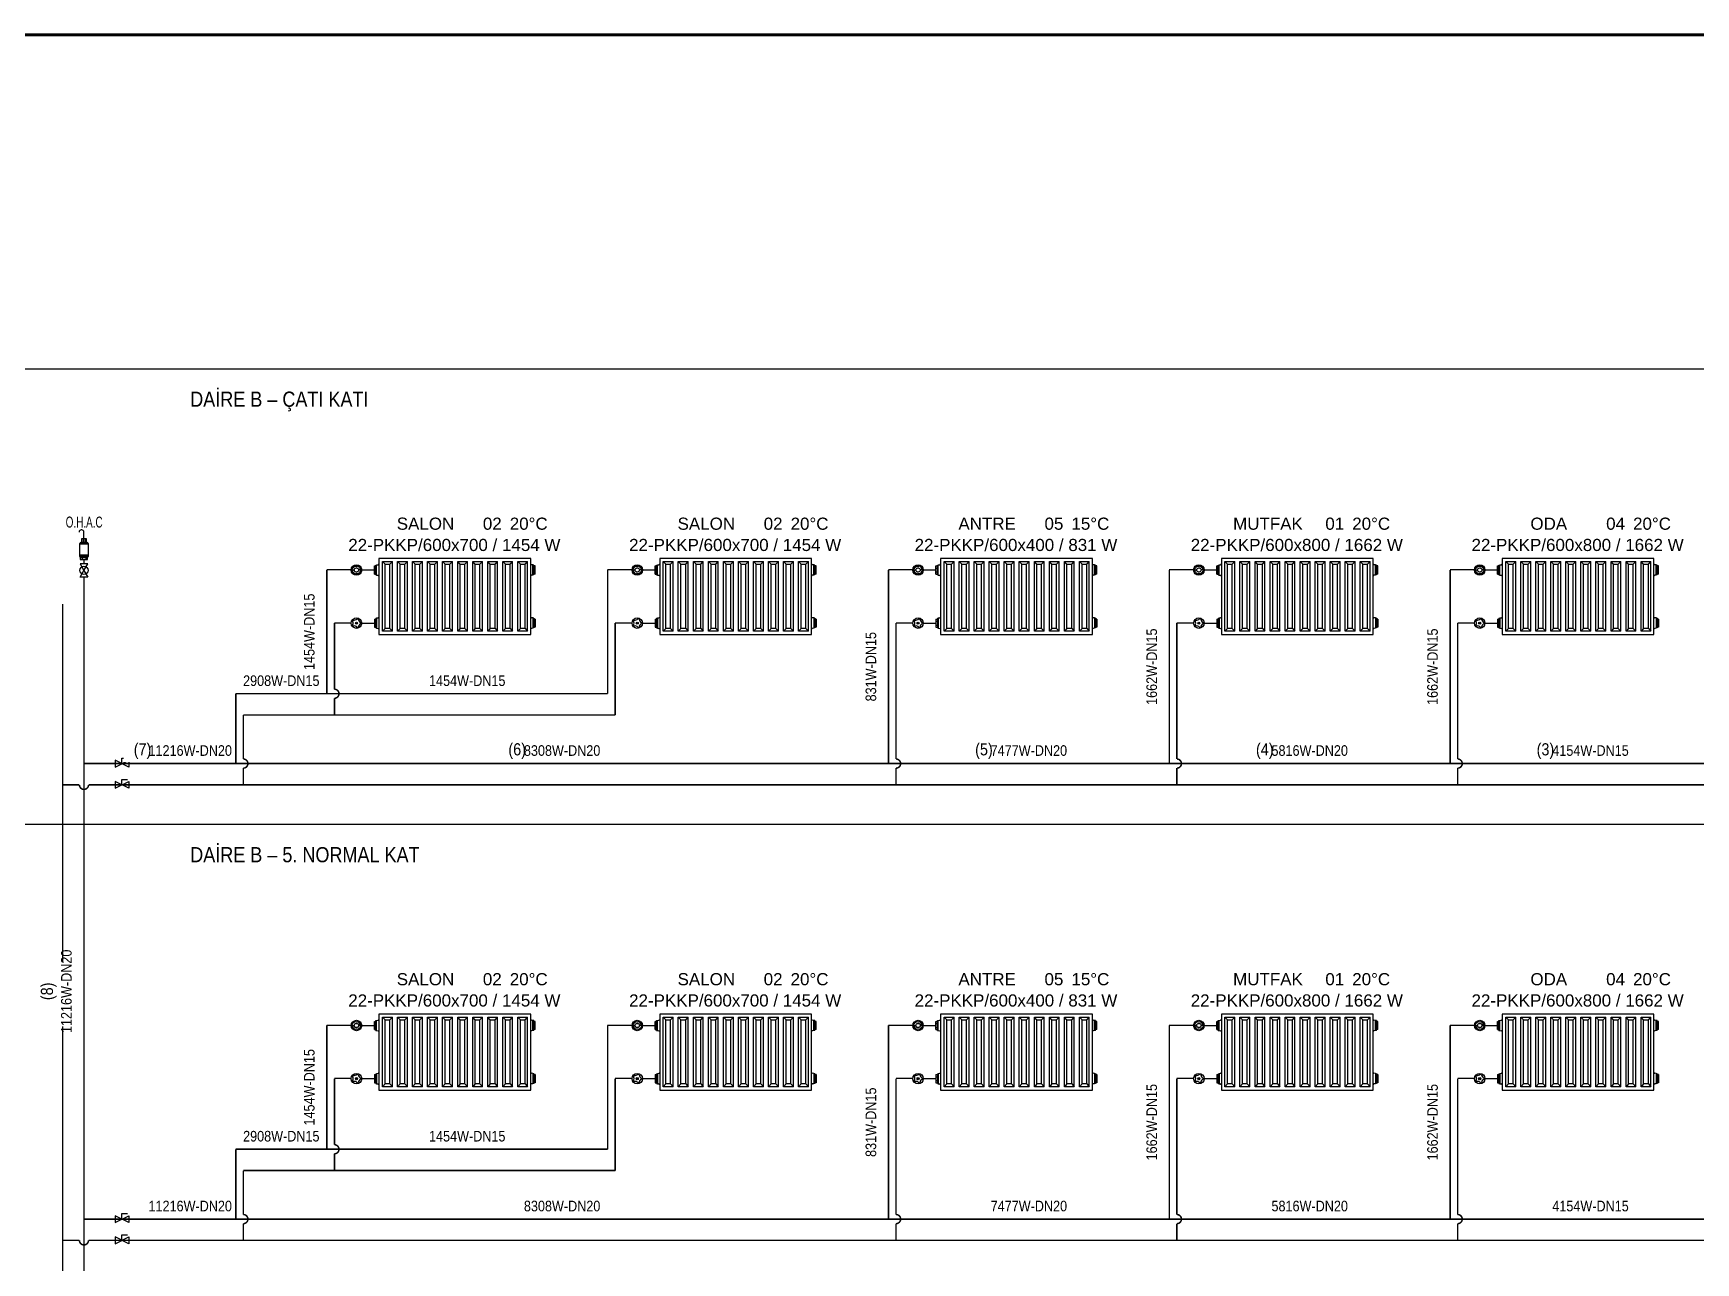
# Model space of a CAD drawing. Header units: centimetres. Extents: x -61 to 10101, y -10257 to 1521.
# Drawn here: x 3267 to 4362, y -2389 to -1579 of the extents above; entities that cross this region are included whole.
import ezdxf
from ezdxf.enums import TextEntityAlignment as Align

# ---------------------------------------------------------------- set-up
doc = ezdxf.new("R2010")
doc.units = ezdxf.units.CM
doc.linetypes.add('DASHED', pattern=[1.524, 1.27, -0.254])
doc.linetypes.add('ISITMA DONUS HATTI', pattern=[1.66, 1.57, -0.02, -0.07])
for name, color, linetype in [('MTY-ISITMA-DONUS-BORU', 30, 'ISITMA DONUS HATTI'), ('MTY-ISITMA-GIDIS-BORU', 10, 'Continuous'), ('MTY-RADYATÖR', 2, 'Continuous'), ('MTY-VANA', 1, 'Continuous'), ('ROTAS-ISITMA-CAP', 41, 'Continuous'), ('ROTAS-ISITMA-DONUS', 30, 'DASHED'), ('ROTAS-ISITMA-GIDIS', 10, 'Continuous'), ('ROTAS-KAT-BANDI', 8, 'Continuous'), ('ROTAS-KRITIK', 1, 'Continuous'), ('ROTAS-MASKE', 7, 'Continuous'), ('ROTAS-PAFTA', 7, 'Continuous'), ('ROTAS-RADYATOR', 2, 'Continuous'), ('ROTAS-VANA', 1, 'Continuous'), ('ROTAS-YAZI', 7, 'Continuous')]:
    doc.layers.add(name, color=color, linetype=linetype)
doc.styles.add('MTYCAPLT', font='arial.ttf', dxfattribs={"width": 0.65, "height": 1})
doc.styles.add('ROTAS', font='arial.ttf')

# ---------------------------------------------------------------- blocks, each defined once
blk = doc.blocks.new('MTY-RADYATOR KOLON')
at = {"layer": 'MTY-ISITMA-DONUS-BORU'}
for p, q in [((11, 22.5), (0, 22.5)), ((17.9, 22.5), (26.3, 22.5))]:
    blk.add_line(p, q, dxfattribs=at)
at = {"layer": 'MTY-ISITMA-GIDIS-BORU'}
for p, q in [((11, 57.5), (-5, 57.5)), ((17.9, 57.5), (26.3, 57.5))]:
    blk.add_line(p, q, dxfattribs=at)
at = {"layer": 'MTY-RADYATÖR', "color": 15}
for p, q in [((11.7, 57.5), (12.5, 57.5)), ((12.3, 58.4), (11.9, 58.5)), ((12.3, 56.6), (11.9, 56.5)), ((12.8, 59.1), (12.5, 59.4)), ((12.8, 55.9), (12.5, 55.6)), ((13.4, 60), (13.6, 59.6)), ((13.4, 55), (13.6, 55.4)), ((14.5, 60.2), (14.5, 59.4)), ((14.5, 54.8), (14.5, 55.6)), ((15.5, 60), (15.3, 59.6)), ((15.5, 55), (15.3, 55.4)), ((16.1, 59.1), (16.4, 59.4)), ((16.1, 55.9), (16.4, 55.6)), ((17.2, 57.5), (16.4, 57.5)), ((16.6, 58.4), (17, 58.5)), ((16.6, 56.6), (17, 56.5)), ((26.3, 60.2), (27.2, 60.2)), ((26.3, 58.8), (26.3, 60.2)), ((26.3, 58.8), (27.2, 58.8)), ((26.3, 56.2), (26.3, 58.8)), ((26.3, 56.2), (27.2, 56.2)), ((26.3, 54.8), (26.3, 56.2)), ((26.3, 54.8), (27.2, 54.8)), ((27.2, 60.2), (27.2, 60.7)), ((27.2, 60.7), (27.8, 60.7)), ((27.2, 58.8), (27.2, 60.2)), ((27.2, 56.2), (27.2, 58.8)), ((27.2, 54.8), (27.2, 56.2)), ((27.2, 54.3), (27.2, 54.8)), ((27.8, 60.9), (28.8, 61)), ((27.8, 60.7), (27.8, 60.9)), ((27.8, 54.3), (27.8, 60.7)), ((31.6, 17.2), (31.6, 63)), ((31.6, 63), (38.2, 63)), ((33.4, 61.3), (31.6, 63)), ((33.4, 19), (33.4, 61.3)), ((33.4, 61.3), (36.5, 61.3)), ((36.5, 61.3), (38.2, 63)), ((36.5, 19), (36.5, 61.3)), ((38.2, 17.2), (38.2, 63)), ((41.5, 17.2), (41.5, 63)), ((43.3, 61.3), (41.5, 63)), ((41.5, 63), (48.1, 63)), ((43.3, 19), (43.3, 61.3)), ((43.3, 61.3), (46.4, 61.3)), ((46.4, 61.3), (48.1, 63)), ((46.4, 19), (46.4, 61.3)), ((48.1, 17.2), (48.1, 63)), ((51.5, 17.2), (51.5, 63)), ((53.2, 61.3), (51.5, 63)), ((51.5, 63), (58, 63)), ((53.2, 19), (53.2, 61.3)), ((53.2, 61.3), (56.3, 61.3)), ((56.3, 61.3), (58, 63)), ((56.3, 19), (56.3, 61.3)), ((58, 17.2), (58, 63)), ((61.4, 17.2), (61.4, 63)), ((61.4, 63), (67.9, 63)), ((63.1, 61.3), (61.4, 63)), ((63.1, 19), (63.1, 61.3)), ((63.1, 61.3), (66.2, 61.3)), ((66.2, 61.3), (67.9, 63)), ((66.2, 19), (66.2, 61.3)), ((67.9, 17.2), (67.9, 63)), ((71.3, 17.2), (71.3, 63)), ((71.3, 63), (77.8, 63)), ((73, 61.3), (71.3, 63)), ((73, 19), (73, 61.3)), ((73, 61.3), (76.1, 61.3)), ((76.1, 61.3), (77.8, 63)), ((76.1, 19), (76.1, 61.3)), ((77.8, 17.2), (77.8, 63)), ((81.2, 17.2), (81.2, 63)), ((81.2, 63), (87.7, 63)), ((82.9, 61.3), (81.2, 63)), ((82.9, 19), (82.9, 61.3)), ((82.9, 61.3), (86, 61.3)), ((86, 61.3), (87.7, 63)), ((86, 19), (86, 61.3)), ((87.7, 17.2), (87.7, 63)), ((91.1, 17.2), (91.1, 63)), ((91.1, 63), (97.6, 63)), ((92.8, 61.3), (91.1, 63)), ((92.8, 19), (92.8, 61.3)), ((92.8, 61.3), (95.9, 61.3)), ((95.9, 61.3), (97.6, 63)), ((95.9, 19), (95.9, 61.3)), ((97.6, 17.2), (97.6, 63)), ((101, 17.2), (101, 63)), ((101, 63), (107.5, 63)), ((102.7, 61.3), (101, 63)), ((102.7, 19), (102.7, 61.3)), ((102.7, 61.3), (105.8, 61.3)), ((105.8, 61.3), (107.5, 63)), ((105.8, 19), (105.8, 61.3)), ((107.5, 17.2), (107.5, 63)), ((110.9, 17.2), (110.9, 63)), ((110.9, 63), (117.4, 63)), ((112.6, 61.3), (110.9, 63)), ((112.6, 19), (112.6, 61.3)), ((112.6, 61.3), (115.7, 61.3)), ((115.7, 61.3), (117.4, 63)), ((115.7, 19), (115.7, 61.3)), ((117.4, 17.2), (117.4, 63)), ((120.8, 17.2), (120.8, 63)), ((120.8, 63), (127.3, 63)), ((122.5, 61.3), (120.8, 63)), ((122.5, 19), (122.5, 61.3)), ((122.5, 61.3), (125.6, 61.3)), ((125.6, 61.3), (127.3, 63)), ((125.6, 19), (125.6, 61.3)), ((127.3, 17.2), (127.3, 63)), ((130.8, 60.9), (129.8, 61)), ((130.8, 60.7), (130.8, 60.9)), ((130.8, 54.3), (130.8, 60.7)), ((131.4, 60.7), (130.8, 60.7)), ((131.4, 60.2), (131.4, 60.7)), ((132.3, 60.2), (131.4, 60.2)), ((131.4, 58.8), (131.4, 60.2)), ((132.3, 58.8), (131.4, 58.8)), ((131.4, 56.2), (131.4, 58.8)), ((132.3, 56.2), (131.4, 56.2)), ((131.4, 54.8), (131.4, 56.2)), ((132.3, 54.8), (131.4, 54.8)), ((131.4, 54.3), (131.4, 54.8)), ((132.3, 58.8), (132.3, 60.2)), ((132.3, 56.2), (132.3, 58.8)), ((132.3, 54.8), (132.3, 56.2)), ((27.2, 54.3), (27.8, 54.3)), ((27.8, 54.1), (27.8, 54.3)), ((27.8, 54.1), (28.8, 54)), ((130.8, 54.1), (129.8, 54)), ((131.4, 54.3), (130.8, 54.3)), ((130.8, 54.1), (130.8, 54.3)), ((15.2, 22.5), (13.8, 22.5)), ((26.3, 25.2), (27.2, 25.2)), ((26.3, 25.2), (26.3, 23.8)), ((26.3, 23.8), (27.2, 23.8)), ((26.3, 23.8), (26.3, 21.2)), ((27.2, 25.7), (27.8, 25.7)), ((27.2, 25.7), (27.2, 25.2)), ((27.2, 25.2), (27.2, 23.8)), ((27.2, 23.8), (27.2, 21.2)), ((27.8, 25.9), (28.8, 26)), ((27.8, 25.9), (27.8, 25.7)), ((27.8, 25.7), (27.8, 19.3)), ((130.8, 25.9), (129.8, 26)), ((130.8, 25.9), (130.8, 25.7)), ((130.8, 25.7), (130.8, 19.3)), ((131.4, 25.7), (130.8, 25.7)), ((131.4, 25.7), (131.4, 25.2)), ((132.3, 25.2), (131.4, 25.2)), ((131.4, 25.2), (131.4, 23.8)), ((132.3, 23.8), (131.4, 23.8)), ((131.4, 23.8), (131.4, 21.2)), ((132.3, 25.2), (132.3, 23.8)), ((132.3, 23.8), (132.3, 21.2)), ((26.3, 21.2), (27.2, 21.2)), ((26.3, 21.2), (26.3, 19.8)), ((26.3, 19.8), (27.2, 19.8)), ((27.2, 21.2), (27.2, 19.8)), ((27.2, 19.8), (27.2, 19.3)), ((27.2, 19.3), (27.8, 19.3)), ((27.8, 19.3), (27.8, 19.1)), ((27.8, 19.1), (28.8, 19)), ((33.4, 19), (31.6, 17.2)), ((38.2, 17.2), (31.6, 17.2)), ((36.5, 19), (33.4, 19)), ((36.5, 19), (38.2, 17.2)), ((43.3, 19), (41.5, 17.2)), ((48.1, 17.2), (41.5, 17.2)), ((46.4, 19), (43.3, 19)), ((46.4, 19), (48.1, 17.2)), ((53.2, 19), (51.5, 17.2)), ((58, 17.2), (51.5, 17.2)), ((56.3, 19), (53.2, 19)), ((56.3, 19), (58, 17.2)), ((63.1, 19), (61.4, 17.2)), ((67.9, 17.2), (61.4, 17.2)), ((66.2, 19), (63.1, 19)), ((66.2, 19), (67.9, 17.2)), ((73, 19), (71.3, 17.2)), ((77.8, 17.2), (71.3, 17.2)), ((76.1, 19), (73, 19)), ((76.1, 19), (77.8, 17.2)), ((82.9, 19), (81.2, 17.2)), ((87.7, 17.2), (81.2, 17.2)), ((86, 19), (82.9, 19)), ((86, 19), (87.7, 17.2)), ((92.8, 19), (91.1, 17.2)), ((97.6, 17.2), (91.1, 17.2)), ((95.9, 19), (92.8, 19)), ((95.9, 19), (97.6, 17.2)), ((102.7, 19), (101, 17.2)), ((107.5, 17.2), (101, 17.2)), ((105.8, 19), (102.7, 19)), ((105.8, 19), (107.5, 17.2)), ((112.6, 19), (110.9, 17.2)), ((117.4, 17.2), (110.9, 17.2)), ((115.7, 19), (112.6, 19)), ((115.7, 19), (117.4, 17.2)), ((122.5, 19), (120.8, 17.2)), ((127.3, 17.2), (120.8, 17.2)), ((125.6, 19), (122.5, 19)), ((125.6, 19), (127.3, 17.2)), ((130.8, 19.1), (129.8, 19)), ((130.8, 19.3), (130.8, 19.1)), ((131.4, 19.3), (130.8, 19.3)), ((132.3, 21.2), (131.4, 21.2)), ((131.4, 21.2), (131.4, 19.8)), ((132.3, 19.8), (131.4, 19.8)), ((131.4, 19.8), (131.4, 19.3)), ((132.3, 21.2), (132.3, 19.8))]:
    blk.add_line(p, q, dxfattribs=at)
blk.add_lwpolyline([(129.3, 65), (29.3, 65), (29.3, 15), (129.3, 15)], close=True, dxfattribs=at)
for centre, radius in [((14.5, 57.5), 3.45), ((14.5, 57.5), 2.72), ((14.5, 57.5), 1.41), ((14.5, 22.5), 3.45), ((14.5, 22.5), 0.697)]:
    blk.add_circle(centre, radius, dxfattribs=at)
for centre, radius, start, end in [((28.7, 61.6), 0.575, 274, 350), ((129.8, 61.6), 0.575, 190, 266), ((28.7, 53.4), 0.575, 10, 86), ((129.8, 53.4), 0.575, 94, 170), ((12.6, 23.9), 0.622, 108, 180), ((10.3, 22.5), 2.15, 320.2532, 39.7468), ((12.5, 28.5), 4.01, 267.9571, 308.0429), ((15.2, 24.7), 0.622, 36, 108), ((18.5, 25.4), 2.8, 186.5365, 245.4635), ((18.3, 19.7), 2.6, 112.1116, 175.8884), ((16.8, 22.5), 0.622, 324, 36), ((28.7, 26.6), 0.575, 274, 350), ((129.8, 26.6), 0.575, 190, 266), ((12.6, 21.1), 0.622, 180, 252), ((13.1, 18.2), 2.44, 37.6114, 106.3886), ((15.2, 20.3), 0.622, 252, 324), ((28.7, 18.4), 0.575, 10, 86), ((129.8, 18.4), 0.575, 94, 170)]:
    blk.add_arc(centre, radius, start, end, dxfattribs=at)
at = {"layer": 'MTY-RADYATÖR', "color": 2, "style": 'MTYCAPLT', "width": 0.65}
for tag, p, height in [('MAHAL_001', (63.5, 86), 10), ('RAD_001', (69.6, 72.5), 10), ('NO_001', (33.9, 42.2), 15), ('DERECE_001', (86.3, 32.4), 10)]:
    blk.add_attdef(tag, p, '', height=height, dxfattribs=at)
blk = doc.blocks.new('MTY-O.H.A.C')
at = {"layer": 'MTY-VANA', "color": 2, "lineweight": -3}
for p, q in [((-2.4, 56.5), (-3, 56.5)), ((0, 47.1), (0, 54.1))]:
    blk.add_line(p, q, dxfattribs=at)
at = {"layer": 'MTY-VANA', "color": 2}
for p, q in [((-4.5, 41.1), (-3.5, 42.6)), ((-4.5, 41.1), (4.5, 41.1)), ((-4.5, 29.2), (-4.5, 41.1)), ((-3.5, 43.1), (3.5, 43.1)), ((-3.5, 42.6), (-3.5, 43.1)), ((-3.5, 42.6), (3.5, 42.6)), ((-2.5, 47.1), (2.5, 47.1)), ((-2.5, 43.1), (-2.5, 47.1)), ((-1, 47.1), (-1, 43.1)), ((1, 47.1), (1, 43.1)), ((2.5, 47.1), (2.5, 43.1)), ((3.5, 42.6), (3.5, 43.1)), ((3.5, 42.6), (4.5, 41.1)), ((4.5, 41.1), (4.5, 29.2)), ((-5, 29.2), (5, 29.2)), ((-5, 29.2), (-5, 27.7)), ((-5, 27.7), (5, 27.7)), ((-5, 27.7), (-4, 26.2)), ((-4, 26.2), (4, 26.2)), ((-4, 26.2), (-4, 24.2)), ((-4, 24.2), (4, 24.2)), ((-2, 26.2), (-2, 24.2)), ((2, 26.2), (2, 24.2)), ((4, 26.2), (5, 27.7)), ((4, 24.2), (4, 26.2)), ((5, 27.7), (5, 29.2))]:
    blk.add_line(p, q, dxfattribs=at)
at = {"layer": 'MTY-VANA', "lineweight": -3}
for p, q in [((0, 24.2), (0, 19.4)), ((0, 4.8), (0, 0))]:
    blk.add_line(p, q, dxfattribs=at)
at = {"layer": 'MTY-VANA'}
for points in [[(4.2, 19.4), (-4.2, 19.4), (0, 12.1)], [(4.2, 4.8), (-4.2, 4.8), (0, 12.1)]]:
    blk.add_lwpolyline(points, close=True, dxfattribs=at)
blk.add_circle((0, 12.1), 4.46, dxfattribs=at)
at = {"layer": 'MTY-VANA', "color": 2, "lineweight": -3}
for centre, start, end in [((-3, 54.1), 90, 180), ((-2.4, 54.1), 0, 90)]:
    blk.add_arc(centre, 2.36, start, end, dxfattribs=at)
at = {"layer": 'MTY-VANA', "color": 2, "lineweight": -3, "style": 'MTYCAPLT', "width": 0.65}
blk.add_text('O.H.A.C', height=12, dxfattribs=at).set_placement((0.2, 65.1), align=Align.MIDDLE_CENTER)
at = {"layer": 'MTY-VANA', "style": 'MTYCAPLT', "width": 0.65}
blk.add_attdef('CAP', text='', height=10, rotation=270, dxfattribs=at).set_placement((0, 2.4), align=Align.CENTER)
blk = doc.blocks.new('MTY-KURESEL VANA')
at = {"layer": 'MTY-VANA'}
for p, q in [((0, 0), (0, 8)), ((0, 8), (8, 8))]:
    blk.add_line(p, q, dxfattribs=at)
blk.add_lwpolyline([(-10, 5), (-10, -5), (10, 5), (10, -5), (-10, 5)], dxfattribs=at)
at = {"layer": 'MTY-VANA', "style": 'MTYCAPLT', "width": 0.65}
blk.add_attdef('CAP', text='', height=10, dxfattribs=at).set_placement((-1.1, 0), align=Align.CENTER)

msp = doc.modelspace()

# ---------------------------------------------------------------- linework, layer by layer
at = {"layer": 'ROTAS-ISITMA-DONUS', "ltscale": 12, "const_width": 1}
for points in [[(3286, -4130), (3286, -3973, -1), (3286, -3967), (3286, -1955)], [(3465, -2028), (3465, -2017, 1), (3465, -2011), (3465, -1967.5)], [(3835, -2074), (3835, -2063, 1), (3835, -2057), (3835, -1967.5)], [(4020, -2074), (4020, -2063, 1), (4020, -2057), (4020, -1967.5)], [(4205, -2074), (4205, -2063, 1), (4205, -2057), (4205, -1967.5)], [(3405, -2074), (3405, -2063, 1), (3405, -2057), (3405, -2028)], [(3286, -2074), (3297, -2074, 1), (3303, -2074), (3340, -2074)], [(3465, -2328), (3465, -2317, 1), (3465, -2311), (3465, -2267.5)], [(3835, -2374), (3835, -2363, 1), (3835, -2357), (3835, -2267.5)], [(4020, -2374), (4020, -2363, 1), (4020, -2357), (4020, -2267.5)], [(4205, -2374), (4205, -2363, 1), (4205, -2357), (4205, -2267.5)], [(3405, -2374), (3405, -2363, 1), (3405, -2357), (3405, -2328)], [(3286, -2374), (3297, -2374, 1), (3303, -2374), (3340, -2374)]]:
    msp.add_lwpolyline(points, format="xyb", dxfattribs=at)
for points in [[(3650, -2028), (3650, -1967.5)], [(3405, -2028), (3650, -2028)], [(3340, -2074), (4760, -2074)], [(3650, -2328), (3650, -2267.5)], [(3405, -2328), (3650, -2328)], [(3340, -2374), (4760, -2374)]]:
    msp.add_lwpolyline(points, dxfattribs=at)
at = {"layer": 'ROTAS-ISITMA-GIDIS', "const_width": 1}
for points in [[(3460, -2014), (3460, -1932.5)], [(3645, -2014), (3645, -1932.5)], [(3830, -2060), (3830, -1932.5)], [(4015, -2060), (4015, -1932.5)], [(4200, -2060), (4200, -1932.5)], [(3300, -3970), (3300, -1940)], [(3400, -2060), (3400, -2014)], [(3400, -2014), (3645, -2014)], [(3300, -2060), (3340, -2060)], [(3340, -2060), (4755, -2060)], [(3460, -2314), (3460, -2232.5)], [(3645, -2314), (3645, -2232.5)], [(3830, -2360), (3830, -2232.5)], [(4015, -2360), (4015, -2232.5)], [(4200, -2360), (4200, -2232.5)], [(3400, -2360), (3400, -2314)], [(3400, -2314), (3645, -2314)], [(3300, -2360), (3340, -2360)], [(3340, -2360), (4755, -2360)]]:
    msp.add_lwpolyline(points, dxfattribs=at)
at = {"layer": 'ROTAS-KAT-BANDI'}
for points in [[(0, -1800), (5400, -1800)], [(0, -2100), (5400, -2100)]]:
    msp.add_lwpolyline(points, dxfattribs=at)

# ---------------------------------------------------------------- block references
at = {"layer": 'ROTAS-VANA'}
for name, p, xscale, yscale in [('MTY-O.H.A.C', (3300, -1940), 0.6, 0.6), ('MTY-KURESEL VANA', (3325, -2060), 0.45, 0.45), ('MTY-KURESEL VANA', (3325, -2074), 0.45, 0.45), ('MTY-KURESEL VANA', (3325, -2360), 0.45, 0.45), ('MTY-KURESEL VANA', (3325, -2374), 0.45, 0.45)]:
    msp.add_blockref(name, p, dxfattribs=dict(at, xscale=xscale, yscale=yscale))

# ---------------------------------------------------------------- wipeouts: each hides what was drawn before it
for points in [[(3367.5, -1830.5), (3469.4, -1830.5), (3469.4, -1815.5), (3367.5, -1815.5)], [(3482.4, -1922), (3601.6, -1922), (3601.6, -1910), (3482.4, -1910)], [(3667.4, -1922), (3786.6, -1922), (3786.6, -1910), (3667.4, -1910)], [(3854.8, -1922), (3969.2, -1922), (3969.2, -1910), (3854.8, -1910)], [(4037.4, -1922), (4156.6, -1922), (4156.6, -1910), (4037.4, -1910)], [(4222.4, -1922), (4341.6, -1922), (4341.6, -1910), (4222.4, -1910)], [(3367.5, -2130.5), (3489.8, -2130.5), (3489.8, -2115.5), (3367.5, -2115.5)], [(3482.4, -2222), (3601.6, -2222), (3601.6, -2210), (3482.4, -2210)], [(3667.4, -2222), (3786.6, -2222), (3786.6, -2210), (3667.4, -2210)], [(3854.8, -2222), (3969.2, -2222), (3969.2, -2210), (3854.8, -2210)], [(4037.4, -2222), (4156.6, -2222), (4156.6, -2210), (4037.4, -2210)], [(4222.4, -2222), (4341.6, -2222), (4341.6, -2210), (4222.4, -2210)]]:
    msp.add_wipeout(points).dxf.layer = 'ROTAS-MASKE'

# ---------------------------------------------------------------- next in the draw order: texts
at = {"layer": 'ROTAS-YAZI', "style": 'ROTAS', "width": 0.85}
for s, p in [('DAİRE B – ÇATI KATI', (3370, -1828)), ('DAİRE B – 5. NORMAL KAT', (3370, -2128))]:
    msp.add_text(s, height=10, dxfattribs=at).set_placement(p, align=Align.BOTTOM_LEFT)

# ---------------------------------------------------------------- next in the draw order: wipeouts: each hides what was drawn before it
for points in [[(3509, -1908), (3537, -1908), (3537, -1896), (3509, -1896)], [(3560.2, -1908), (3573.8, -1908), (3573.8, -1896), (3560.2, -1896)], [(3579.4, -1908), (3602.6, -1908), (3602.6, -1896), (3579.4, -1896)], [(3694, -1908), (3722, -1908), (3722, -1896), (3694, -1896)], [(3745.2, -1908), (3758.8, -1908), (3758.8, -1896), (3745.2, -1896)], [(3764.4, -1908), (3787.6, -1908), (3787.6, -1896), (3764.4, -1896)], [(3879, -1908), (3907, -1908), (3907, -1896), (3879, -1896)], [(3930.2, -1908), (3943.8, -1908), (3943.8, -1896), (3930.2, -1896)], [(3949.4, -1908), (3972.6, -1908), (3972.6, -1896), (3949.4, -1896)], [(4061.6, -1908), (4094.4, -1908), (4094.4, -1896), (4061.6, -1896)], [(4115.2, -1908), (4128.8, -1908), (4128.8, -1896), (4115.2, -1896)], [(4134.4, -1908), (4157.6, -1908), (4157.6, -1896), (4134.4, -1896)], [(4253.8, -1908), (4272.2, -1908), (4272.2, -1896), (4253.8, -1896)], [(4300.2, -1908), (4313.8, -1908), (4313.8, -1896), (4300.2, -1896)], [(4319.4, -1908), (4342.6, -1908), (4342.6, -1896), (4319.4, -1896)], [(3531.2, -2012.8), (3570.3, -2012.8), (3570.3, -2002.2), (3531.2, -2002.2)], [(3346.9, -2058.8), (3389.6, -2058.8), (3389.6, -2048.2), (3346.9, -2048.2)], [(3593.7, -2058.8), (3632.8, -2058.8), (3632.8, -2048.2), (3593.7, -2048.2)], [(3901.2, -2058.8), (3940.3, -2058.8), (3940.3, -2048.2), (3901.2, -2048.2)], [(4086.1, -2058.8), (4125.4, -2058.8), (4125.4, -2048.2), (4086.1, -2048.2)], [(4271.1, -2058.8), (4310.4, -2058.8), (4310.4, -2048.2), (4271.1, -2048.2)], [(3295.8, -2233.1), (3295.8, -2190.4), (3285.2, -2190.4), (3285.2, -2233.1)], [(3509, -2208), (3537, -2208), (3537, -2196), (3509, -2196)], [(3560.2, -2208), (3573.8, -2208), (3573.8, -2196), (3560.2, -2196)], [(3579.4, -2208), (3602.6, -2208), (3602.6, -2196), (3579.4, -2196)], [(3694, -2208), (3722, -2208), (3722, -2196), (3694, -2196)], [(3745.2, -2208), (3758.8, -2208), (3758.8, -2196), (3745.2, -2196)], [(3764.4, -2208), (3787.6, -2208), (3787.6, -2196), (3764.4, -2196)], [(3879, -2208), (3907, -2208), (3907, -2196), (3879, -2196)], [(3930.2, -2208), (3943.8, -2208), (3943.8, -2196), (3930.2, -2196)], [(3949.4, -2208), (3972.6, -2208), (3972.6, -2196), (3949.4, -2196)], [(4061.6, -2208), (4094.4, -2208), (4094.4, -2196), (4061.6, -2196)], [(4115.2, -2208), (4128.8, -2208), (4128.8, -2196), (4115.2, -2196)], [(4134.4, -2208), (4157.6, -2208), (4157.6, -2196), (4134.4, -2196)], [(4253.8, -2208), (4272.2, -2208), (4272.2, -2196), (4253.8, -2196)], [(4300.2, -2208), (4313.8, -2208), (4313.8, -2196), (4300.2, -2196)], [(4319.4, -2208), (4342.6, -2208), (4342.6, -2196), (4319.4, -2196)], [(3531.2, -2312.8), (3570.3, -2312.8), (3570.3, -2302.2), (3531.2, -2302.2)], [(3346.9, -2358.8), (3389.6, -2358.8), (3389.6, -2348.2), (3346.9, -2348.2)], [(3593.7, -2358.8), (3632.8, -2358.8), (3632.8, -2348.2), (3593.7, -2348.2)], [(3901.2, -2358.8), (3940.3, -2358.8), (3940.3, -2348.2), (3901.2, -2348.2)], [(4086.1, -2358.8), (4125.4, -2358.8), (4125.4, -2348.2), (4086.1, -2348.2)], [(4271.1, -2358.8), (4310.4, -2358.8), (4310.4, -2348.2), (4271.1, -2348.2)]]:
    msp.add_wipeout(points).dxf.layer = 'ROTAS-MASKE'

# ---------------------------------------------------------------- next in the draw order: block references
at = {"layer": 'ROTAS-RADYATOR'}
ref = msp.add_blockref('MTY-RADYATOR KOLON', (3465, -1990), dxfattribs=at)
ref.add_attrib('RAD_001', '22-PKKP/600x700 / 1454 W', dxfattribs={"layer": 'MTY-RADYATÖR', "color": 2, "height": 8, "style": 'MTYCAPLT'}).set_placement((3544, -1916), align=Align.MIDDLE_CENTER)
ref.add_attrib('NO_001', '02', dxfattribs={"layer": 'MTY-RADYATÖR', "color": 2, "height": 8, "style": 'MTYCAPLT'}).set_placement((3569, -1902), align=Align.MIDDLE_CENTER)
ref.add_attrib('DERECE_001', '20°C', dxfattribs={"layer": 'MTY-RADYATÖR', "color": 2, "height": 8, "style": 'MTYCAPLT'}).set_placement((3593, -1902), align=Align.MIDDLE_CENTER)
ref.add_attrib('MAHAL_001', 'SALON', dxfattribs={"layer": 'MTY-RADYATÖR', "color": 2, "height": 8, "style": 'MTYCAPLT'}).set_placement((3525, -1902), align=Align.MIDDLE_CENTER)
ref = msp.add_blockref('MTY-RADYATOR KOLON', (3650, -1990), dxfattribs=at)
ref.add_attrib('RAD_001', '22-PKKP/600x700 / 1454 W', dxfattribs={"layer": 'MTY-RADYATÖR', "color": 2, "height": 8, "style": 'MTYCAPLT'}).set_placement((3729, -1916), align=Align.MIDDLE_CENTER)
ref.add_attrib('NO_001', '02', dxfattribs={"layer": 'MTY-RADYATÖR', "color": 2, "height": 8, "style": 'MTYCAPLT'}).set_placement((3754, -1902), align=Align.MIDDLE_CENTER)
ref.add_attrib('DERECE_001', '20°C', dxfattribs={"layer": 'MTY-RADYATÖR', "color": 2, "height": 8, "style": 'MTYCAPLT'}).set_placement((3778, -1902), align=Align.MIDDLE_CENTER)
ref.add_attrib('MAHAL_001', 'SALON', dxfattribs={"layer": 'MTY-RADYATÖR', "color": 2, "height": 8, "style": 'MTYCAPLT'}).set_placement((3710, -1902), align=Align.MIDDLE_CENTER)
ref = msp.add_blockref('MTY-RADYATOR KOLON', (3835, -1990), dxfattribs=at)
ref.add_attrib('RAD_001', '22-PKKP/600x400 / 831 W', dxfattribs={"layer": 'MTY-RADYATÖR', "color": 2, "height": 8, "style": 'MTYCAPLT'}).set_placement((3914, -1916), align=Align.MIDDLE_CENTER)
ref.add_attrib('NO_001', '05', dxfattribs={"layer": 'MTY-RADYATÖR', "color": 2, "height": 8, "style": 'MTYCAPLT'}).set_placement((3939, -1902), align=Align.MIDDLE_CENTER)
ref.add_attrib('DERECE_001', '15°C', dxfattribs={"layer": 'MTY-RADYATÖR', "color": 2, "height": 8, "style": 'MTYCAPLT'}).set_placement((3963, -1902), align=Align.MIDDLE_CENTER)
ref.add_attrib('MAHAL_001', 'ANTRE', dxfattribs={"layer": 'MTY-RADYATÖR', "color": 2, "height": 8, "style": 'MTYCAPLT'}).set_placement((3895, -1902), align=Align.MIDDLE_CENTER)
ref = msp.add_blockref('MTY-RADYATOR KOLON', (4020, -1990), dxfattribs=at)
ref.add_attrib('RAD_001', '22-PKKP/600x800 / 1662 W', dxfattribs={"layer": 'MTY-RADYATÖR', "color": 2, "height": 8, "style": 'MTYCAPLT'}).set_placement((4099, -1916), align=Align.MIDDLE_CENTER)
ref.add_attrib('NO_001', '01', dxfattribs={"layer": 'MTY-RADYATÖR', "color": 2, "height": 8, "style": 'MTYCAPLT'}).set_placement((4124, -1902), align=Align.MIDDLE_CENTER)
ref.add_attrib('DERECE_001', '20°C', dxfattribs={"layer": 'MTY-RADYATÖR', "color": 2, "height": 8, "style": 'MTYCAPLT'}).set_placement((4148, -1902), align=Align.MIDDLE_CENTER)
ref.add_attrib('MAHAL_001', 'MUTFAK', dxfattribs={"layer": 'MTY-RADYATÖR', "color": 2, "height": 8, "style": 'MTYCAPLT'}).set_placement((4080, -1902), align=Align.MIDDLE_CENTER)
ref = msp.add_blockref('MTY-RADYATOR KOLON', (4205, -1990), dxfattribs=at)
ref.add_attrib('RAD_001', '22-PKKP/600x800 / 1662 W', dxfattribs={"layer": 'MTY-RADYATÖR', "color": 2, "height": 8, "style": 'MTYCAPLT'}).set_placement((4284, -1916), align=Align.MIDDLE_CENTER)
ref.add_attrib('NO_001', '04', dxfattribs={"layer": 'MTY-RADYATÖR', "color": 2, "height": 8, "style": 'MTYCAPLT'}).set_placement((4309, -1902), align=Align.MIDDLE_CENTER)
ref.add_attrib('DERECE_001', '20°C', dxfattribs={"layer": 'MTY-RADYATÖR', "color": 2, "height": 8, "style": 'MTYCAPLT'}).set_placement((4333, -1902), align=Align.MIDDLE_CENTER)
ref.add_attrib('MAHAL_001', 'ODA', dxfattribs={"layer": 'MTY-RADYATÖR', "color": 2, "height": 8, "style": 'MTYCAPLT'}).set_placement((4265, -1902), align=Align.MIDDLE_CENTER)
ref = msp.add_blockref('MTY-RADYATOR KOLON', (3465, -2290), dxfattribs=at)
ref.add_attrib('RAD_001', '22-PKKP/600x700 / 1454 W', dxfattribs={"layer": 'MTY-RADYATÖR', "color": 2, "height": 8, "style": 'MTYCAPLT'}).set_placement((3544, -2216), align=Align.MIDDLE_CENTER)
ref.add_attrib('NO_001', '02', dxfattribs={"layer": 'MTY-RADYATÖR', "color": 2, "height": 8, "style": 'MTYCAPLT'}).set_placement((3569, -2202), align=Align.MIDDLE_CENTER)
ref.add_attrib('DERECE_001', '20°C', dxfattribs={"layer": 'MTY-RADYATÖR', "color": 2, "height": 8, "style": 'MTYCAPLT'}).set_placement((3593, -2202), align=Align.MIDDLE_CENTER)
ref.add_attrib('MAHAL_001', 'SALON', dxfattribs={"layer": 'MTY-RADYATÖR', "color": 2, "height": 8, "style": 'MTYCAPLT'}).set_placement((3525, -2202), align=Align.MIDDLE_CENTER)
ref = msp.add_blockref('MTY-RADYATOR KOLON', (3650, -2290), dxfattribs=at)
ref.add_attrib('RAD_001', '22-PKKP/600x700 / 1454 W', dxfattribs={"layer": 'MTY-RADYATÖR', "color": 2, "height": 8, "style": 'MTYCAPLT'}).set_placement((3729, -2216), align=Align.MIDDLE_CENTER)
ref.add_attrib('NO_001', '02', dxfattribs={"layer": 'MTY-RADYATÖR', "color": 2, "height": 8, "style": 'MTYCAPLT'}).set_placement((3754, -2202), align=Align.MIDDLE_CENTER)
ref.add_attrib('DERECE_001', '20°C', dxfattribs={"layer": 'MTY-RADYATÖR', "color": 2, "height": 8, "style": 'MTYCAPLT'}).set_placement((3778, -2202), align=Align.MIDDLE_CENTER)
ref.add_attrib('MAHAL_001', 'SALON', dxfattribs={"layer": 'MTY-RADYATÖR', "color": 2, "height": 8, "style": 'MTYCAPLT'}).set_placement((3710, -2202), align=Align.MIDDLE_CENTER)
ref = msp.add_blockref('MTY-RADYATOR KOLON', (3835, -2290), dxfattribs=at)
ref.add_attrib('RAD_001', '22-PKKP/600x400 / 831 W', dxfattribs={"layer": 'MTY-RADYATÖR', "color": 2, "height": 8, "style": 'MTYCAPLT'}).set_placement((3914, -2216), align=Align.MIDDLE_CENTER)
ref.add_attrib('NO_001', '05', dxfattribs={"layer": 'MTY-RADYATÖR', "color": 2, "height": 8, "style": 'MTYCAPLT'}).set_placement((3939, -2202), align=Align.MIDDLE_CENTER)
ref.add_attrib('DERECE_001', '15°C', dxfattribs={"layer": 'MTY-RADYATÖR', "color": 2, "height": 8, "style": 'MTYCAPLT'}).set_placement((3963, -2202), align=Align.MIDDLE_CENTER)
ref.add_attrib('MAHAL_001', 'ANTRE', dxfattribs={"layer": 'MTY-RADYATÖR', "color": 2, "height": 8, "style": 'MTYCAPLT'}).set_placement((3895, -2202), align=Align.MIDDLE_CENTER)
ref = msp.add_blockref('MTY-RADYATOR KOLON', (4020, -2290), dxfattribs=at)
ref.add_attrib('RAD_001', '22-PKKP/600x800 / 1662 W', dxfattribs={"layer": 'MTY-RADYATÖR', "color": 2, "height": 8, "style": 'MTYCAPLT'}).set_placement((4099, -2216), align=Align.MIDDLE_CENTER)
ref.add_attrib('NO_001', '01', dxfattribs={"layer": 'MTY-RADYATÖR', "color": 2, "height": 8, "style": 'MTYCAPLT'}).set_placement((4124, -2202), align=Align.MIDDLE_CENTER)
ref.add_attrib('DERECE_001', '20°C', dxfattribs={"layer": 'MTY-RADYATÖR', "color": 2, "height": 8, "style": 'MTYCAPLT'}).set_placement((4148, -2202), align=Align.MIDDLE_CENTER)
ref.add_attrib('MAHAL_001', 'MUTFAK', dxfattribs={"layer": 'MTY-RADYATÖR', "color": 2, "height": 8, "style": 'MTYCAPLT'}).set_placement((4080, -2202), align=Align.MIDDLE_CENTER)
ref = msp.add_blockref('MTY-RADYATOR KOLON', (4205, -2290), dxfattribs=at)
ref.add_attrib('RAD_001', '22-PKKP/600x800 / 1662 W', dxfattribs={"layer": 'MTY-RADYATÖR', "color": 2, "height": 8, "style": 'MTYCAPLT'}).set_placement((4284, -2216), align=Align.MIDDLE_CENTER)
ref.add_attrib('NO_001', '04', dxfattribs={"layer": 'MTY-RADYATÖR', "color": 2, "height": 8, "style": 'MTYCAPLT'}).set_placement((4309, -2202), align=Align.MIDDLE_CENTER)
ref.add_attrib('DERECE_001', '20°C', dxfattribs={"layer": 'MTY-RADYATÖR', "color": 2, "height": 8, "style": 'MTYCAPLT'}).set_placement((4333, -2202), align=Align.MIDDLE_CENTER)
ref.add_attrib('MAHAL_001', 'ODA', dxfattribs={"layer": 'MTY-RADYATÖR', "color": 2, "height": 8, "style": 'MTYCAPLT'}).set_placement((4265, -2202), align=Align.MIDDLE_CENTER)

# ---------------------------------------------------------------- next in the draw order: texts
at = {"layer": 'ROTAS-ISITMA-CAP', "style": 'ROTAS', "width": 0.85}
for s, p in [('1454W-DN15', (3552.5, -2011)), ('11216W-DN20', (3370, -2057)), ('8308W-DN20', (3615, -2057)), ('7477W-DN20', (3922.5, -2057)), ('5816W-DN20', (4107.5, -2057)), ('4154W-DN15', (4292.5, -2057)), ('1454W-DN15', (3552.5, -2311)), ('11216W-DN20', (3370, -2357)), ('8308W-DN20', (3615, -2357)), ('7477W-DN20', (3922.5, -2357)), ('5816W-DN20', (4107.5, -2357)), ('4154W-DN15', (4292.5, -2357))]:
    msp.add_text(s, height=7, dxfattribs=at).set_placement(p, align=Align.BOTTOM_CENTER)
msp.add_text('11216W-DN20', height=7, rotation=90, dxfattribs=at).set_placement((3294, -2210), align=Align.BOTTOM_CENTER)

# ---------------------------------------------------------------- next in the draw order: wipeouts: each hides what was drawn before it
for points in [[(3455.8, -1994.6), (3455.8, -1955.4), (3445.2, -1955.4), (3445.2, -1994.6)], [(3825.8, -2015.8), (3825.8, -1980.2), (3815.2, -1980.2), (3815.2, -2015.8)], [(4010.8, -2017.6), (4010.8, -1978.4), (4000.2, -1978.4), (4000.2, -2017.6)], [(4195.8, -2017.6), (4195.8, -1978.4), (4185.2, -1978.4), (4185.2, -2017.6)], [(3326.1, -2059), (3342.4, -2059), (3342.4, -2047), (3326.1, -2047)], [(3572.9, -2059), (3589.2, -2059), (3589.2, -2047), (3572.9, -2047)], [(3880.4, -2059), (3896.7, -2059), (3896.7, -2047), (3880.4, -2047)], [(4065.4, -2059), (4081.7, -2059), (4081.7, -2047), (4065.4, -2047)], [(4250.4, -2059), (4266.6, -2059), (4266.6, -2047), (4250.4, -2047)], [(3284, -2220.1), (3284, -2203.9), (3272, -2203.9), (3272, -2220.1)], [(3455.8, -2294.6), (3455.8, -2255.4), (3445.2, -2255.4), (3445.2, -2294.6)], [(3825.8, -2315.8), (3825.8, -2280.2), (3815.2, -2280.2), (3815.2, -2315.8)], [(4010.8, -2317.6), (4010.8, -2278.4), (4000.2, -2278.4), (4000.2, -2317.6)], [(4195.8, -2317.6), (4195.8, -2278.4), (4185.2, -2278.4), (4185.2, -2317.6)]]:
    msp.add_wipeout(points).dxf.layer = 'ROTAS-MASKE'

# ---------------------------------------------------------------- next in the draw order: texts
for s, p in [('1454W-DN15', (3454, -1973.2)), ('831W-DN15', (3824, -1996.2)), ('1662W-DN15', (4009, -1996.2)), ('1662W-DN15', (4194, -1996.2)), ('1454W-DN15', (3454, -2273.2)), ('831W-DN15', (3824, -2296.2)), ('1662W-DN15', (4009, -2296.2)), ('1662W-DN15', (4194, -2296.2))]:
    msp.add_text(s, height=7, rotation=90, dxfattribs=at).set_placement(p, align=Align.BOTTOM_CENTER)
at = {"layer": 'ROTAS-KRITIK', "style": 'ROTAS', "width": 0.85}
for s, p in [('(7)', (3344.4, -2057)), ('(6)', (3591.2, -2057)), ('(5)', (3898.7, -2057)), ('(4)', (4083.7, -2057)), ('(3)', (4268.6, -2057))]:
    msp.add_text(s, height=8, dxfattribs=at).set_placement(p, align=Align.BOTTOM_RIGHT)
msp.add_text('(8)', height=8, rotation=90, dxfattribs=at).set_placement((3282, -2210), align=Align.BOTTOM_CENTER)

# ---------------------------------------------------------------- next in the draw order: wipeouts: each hides what was drawn before it
for points in [[(3408.7, -2012.8), (3447.8, -2012.8), (3447.8, -2002.2), (3408.7, -2002.2)], [(3408.7, -2312.8), (3447.8, -2312.8), (3447.8, -2302.2), (3408.7, -2302.2)]]:
    msp.add_wipeout(points).dxf.layer = 'ROTAS-MASKE'

# ---------------------------------------------------------------- next in the draw order: linework, layer by layer
at = {"layer": 'ROTAS-PAFTA', "const_width": 2}
msp.add_lwpolyline([(-40, -4430), (5440, -4430), (5440, -1580), (-40, -1580)], close=True, dxfattribs=at)

# ---------------------------------------------------------------- next in the draw order: texts
at = {"layer": 'ROTAS-ISITMA-CAP', "style": 'ROTAS', "width": 0.85}
for p in [(3430, -2011), (3430, -2311)]:
    msp.add_text('2908W-DN15', height=7, dxfattribs=at).set_placement(p, align=Align.BOTTOM_CENTER)

doc.saveas('drawing.dxf')
